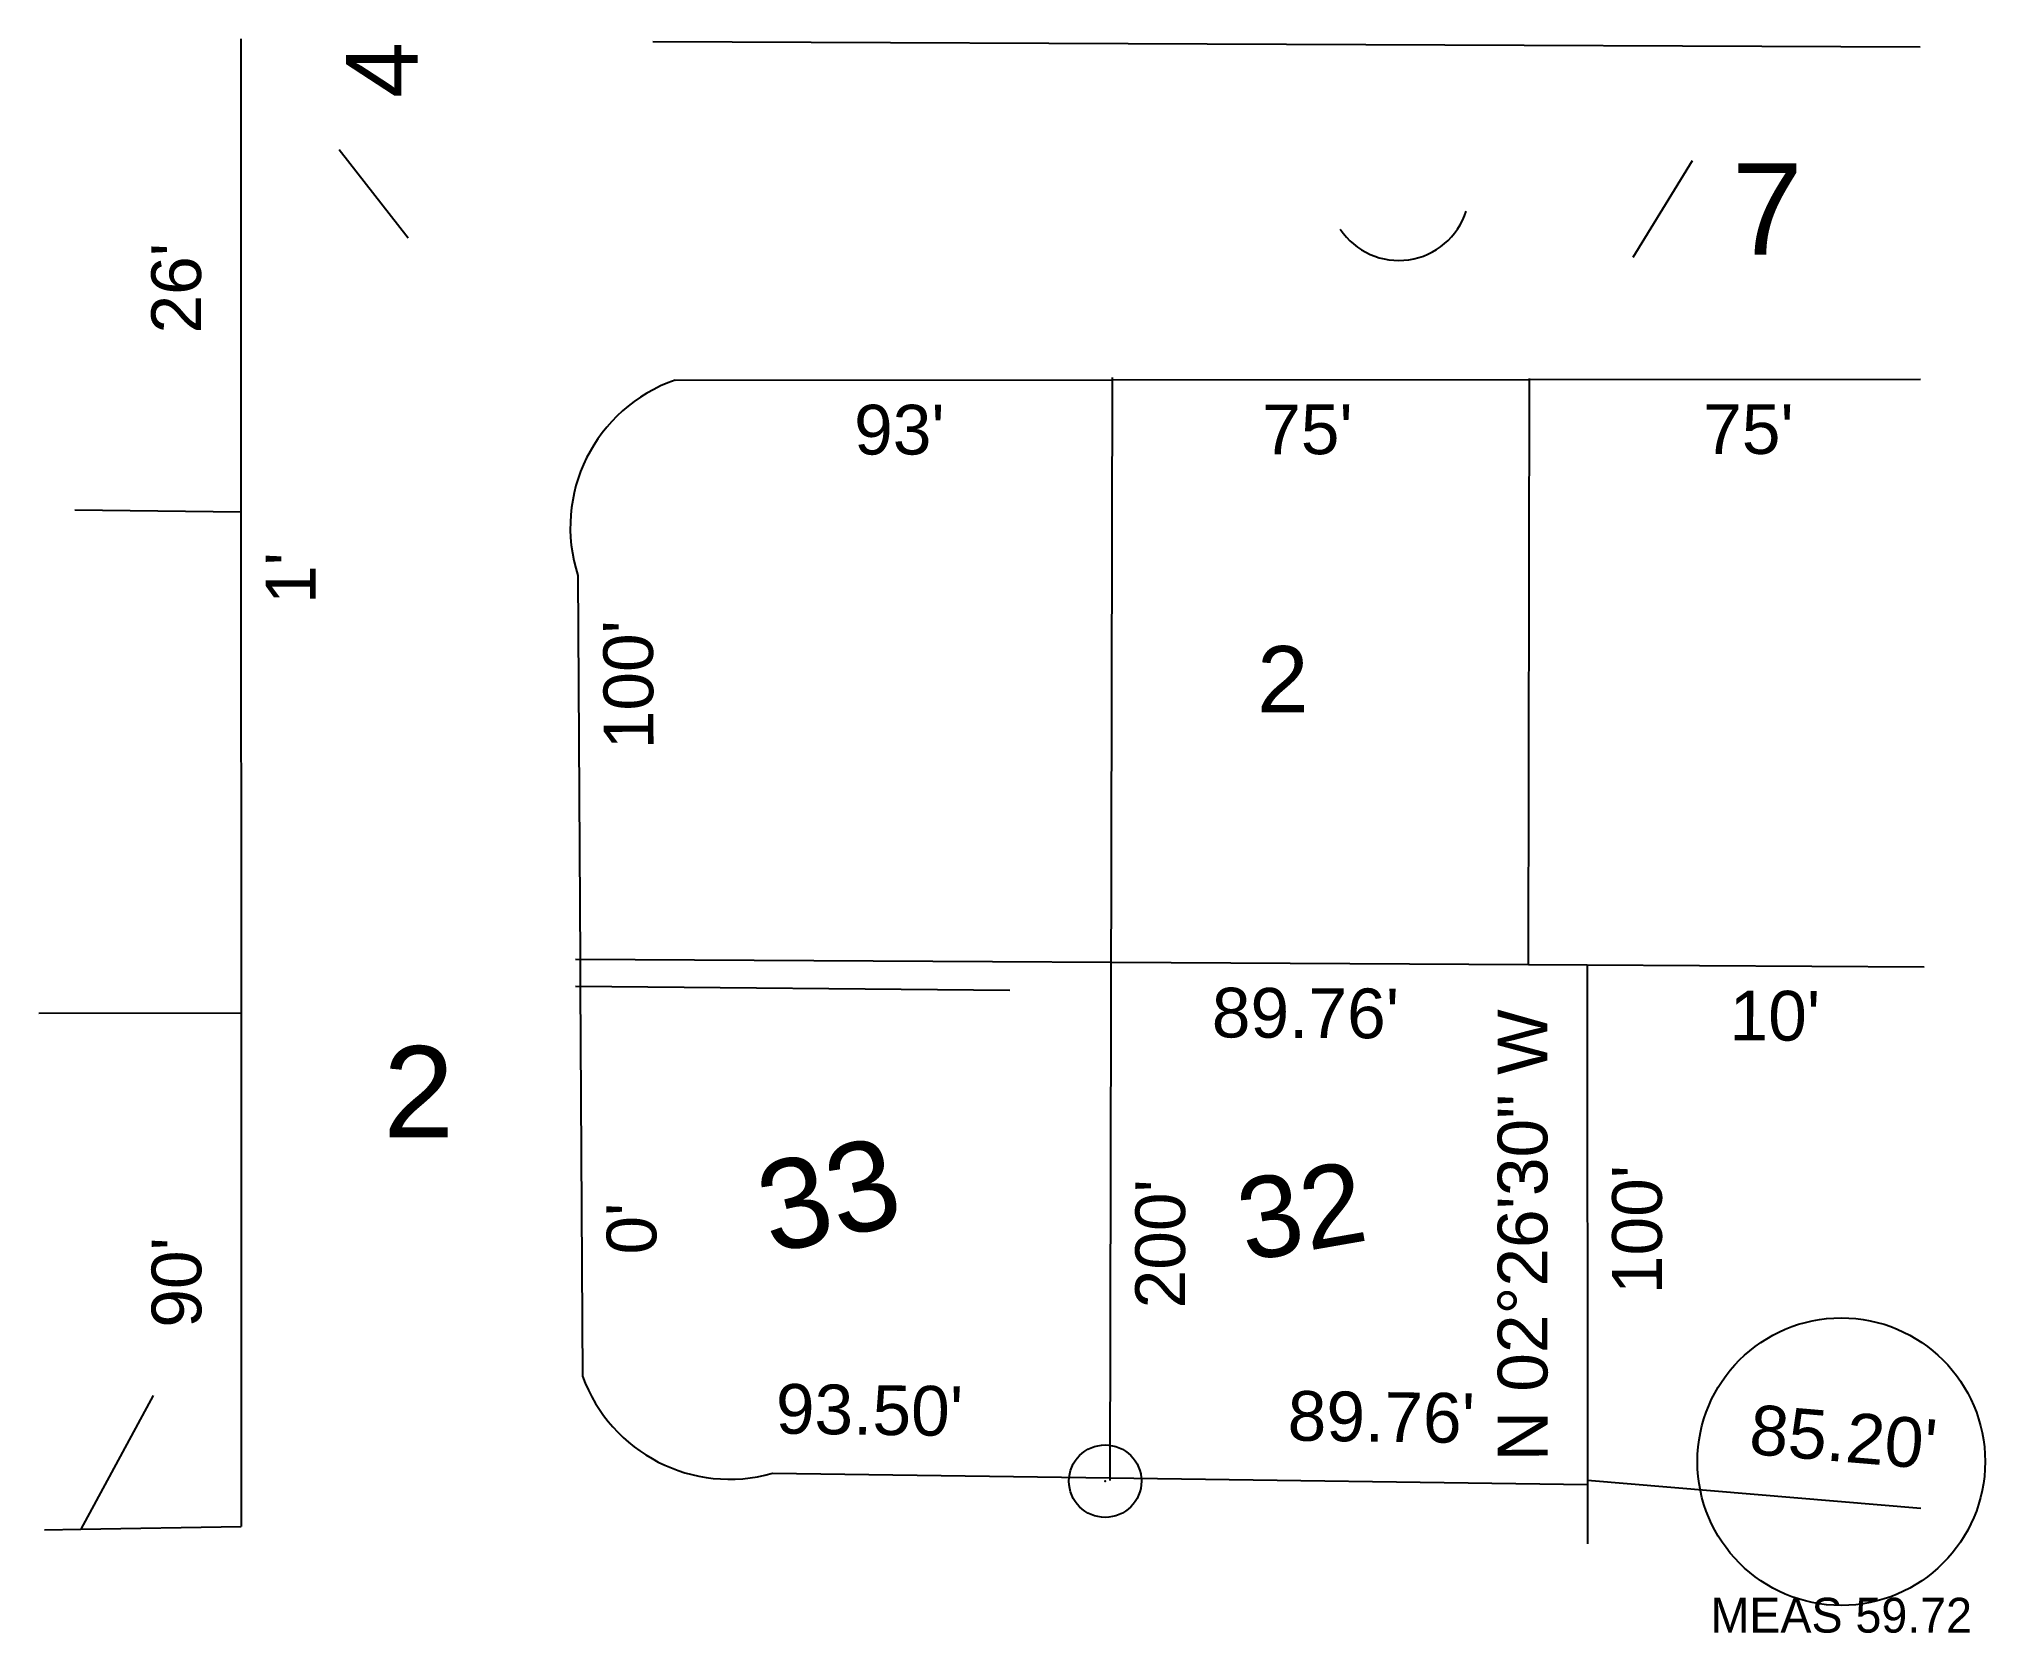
# Model space of a CAD drawing. Header units: feet. Extents: x 0 to 348, y -16 to 269.
import ezdxf
from ezdxf.enums import TextEntityAlignment as Align

# ---------------------------------------------------------------- set-up
doc = ezdxf.new("R2010")
doc.units = ezdxf.units.FT
doc.header["$MEASUREMENT"] = 0
for name, color, linetype in [('PLAT-CURVE', 4, 'CONTINUOUS'), ('PLAT-LINE', 7, 'CONTINUOUS'), ('PLAT-MON', 1, 'CONTINUOUS'), ('PLAT-QA', 1, 'CONTINUOUS'), ('PLAT-TEXT-BRG', 3, 'CONTINUOUS'), ('PLAT-TEXT-DIST', 2, 'CONTINUOUS'), ('PLAT-TEXT-LOTNO', 5, 'CONTINUOUS')]:
    doc.layers.add(name, color=color, linetype=linetype)
doc.styles.add('PLAT', font='arial.ttf')

msp = doc.modelspace()

# ---------------------------------------------------------------- linework, layer by layer
at = {"layer": 'PLAT-CURVE'}
for centre, radius, start, end in [((243.16, 242.18), 12.58, -146.2112, -17.3971), ((123.05, 181.93), 27.83, 109.0504, -161.9373), ((123.66, 39.83), 27.92, -160.1113, -74.1055)]:
    msp.add_arc(centre, radius, start, end, dxfattribs=at)
at = {"layer": 'PLAT-LINE'}
for p, q in [((36.38, 269.17), (36.4, 184.67)), ((109.95, 268.7), (336.28, 267.78)), ((53.95, 249.42), (66.27, 233.61)), ((295.52, 247.42), (284.93, 230.1)), ((191.99, 208.7), (191.58, 11.69)), ((266.34, 103.84), (266.52, 208.54)), ((113.97, 208.24), (191.99, 208.29)), ((191.99, 208.29), (266.52, 208.34)), ((266.52, 208.34), (336.29, 208.38)), ((6.74, 185.06), (36.4, 184.67)), ((36.4, 184.67), (36.43, 95.13)), ((96.59, 173.3), (96.98, 104.81)), ((96.13, 104.8), (266.34, 103.84)), ((96.98, 104.81), (97.01, 99.92)), ((266.34, 103.84), (276.78, 103.78)), ((276.78, 103.78), (336.97, 103.44)), ((276.78, 103.78), (276.83, 11.72)), ((173.7, 99.21), (96.16, 99.91)), ((97.01, 99.92), (97.41, 30.33)), ((36.43, 95.13), (0.34, 95.07)), ((36.43, 95.13), (36.45, 3.45)), ((20.76, 26.88), (7.85, 2.98)), ((131.31, 12.98), (191.59, 12.15)), ((191.59, 12.15), (276.83, 10.99)), ((276.83, 11.72), (276.84, 0.34)), ((276.83, 11.72), (336.35, 6.73)), ((1.34, 2.88), (7.85, 2.98)), ((7.85, 2.98), (36.45, 3.45))]:
    msp.add_line(p, q, dxfattribs=at)
at = {"layer": 'PLAT-MON'}
msp.add_circle((190.73, 11.56), 6.47, dxfattribs=at)
msp.add_point((190.73, 11.56), dxfattribs=at)
at = {"layer": 'PLAT-QA'}
msp.add_circle((322.17, 15.05), 25.68, dxfattribs=at)

# ---------------------------------------------------------------- texts
msp.add_text('MEAS 59.72', height=6.219, dxfattribs=at).set_placement((322.17, -9.27), align=Align.TOP_CENTER)
at = {"layer": 'PLAT-TEXT-BRG', "style": 'PLAT'}
msp.add_text('N 02%%d26\'30" W', height=8.8843, rotation=90.0317, dxfattribs=at).set_placement((272.36, 55.49), align=Align.BOTTOM_CENTER)
at = {"layer": 'PLAT-TEXT-DIST', "style": 'PLAT'}
for s, rotation, p in [("26'", 90.0159, (31.95, 224.64)), ("90'", 90.0159, (32, 47.06)), ("93.50'", 359.2173, (148.54, 17.18)), ("89.76'", 359.2173, (239.94, 15.93)), ("85.20'", 355.2016, (321.95, 12.39))]:
    msp.add_text(s, height=8.884, rotation=rotation, dxfattribs=at).set_placement(p, align=Align.BOTTOM_CENTER)
for s, rotation, p in [("93'", 0.0382, (153.98, 203.82)), ("75'", 0.0382, (226.84, 203.87)), ("75'", 0.0382, (305.59, 203.92)), ("1'", 90.0159, (40.85, 172.86)), ("100'", 90.3283, (101.14, 153.8)), ("89.76'", 359.6762, (226.51, 99.62)), ("10'", 359.6762, (310.33, 99.15)), ("100'", 90.0317, (281.25, 56.5)), ("200'", 89.8809, (196.11, 53.97)), ("0'", 90.3283, (101.7, 56.65))]:
    msp.add_text(s, height=8.884, rotation=rotation, dxfattribs=at).set_placement(p, align=Align.TOP_CENTER)
at = {"layer": 'PLAT-TEXT-LOTNO', "style": 'PLAT'}
for s, height, rotation, p in [('4', 12.82, 90, (61.56, 263.6)), ('33', 15.984, 13.556, (141.33, 62.74)), ('32', 14.491, 9.9252, (225.72, 59.86))]:
    msp.add_text(s, height=height, rotation=rotation, dxfattribs=at).set_placement(p, align=Align.MIDDLE_CENTER)
for s, height, p in [('7', 16.3, (308.97, 238.81)), ('2', 11.81, (222.45, 154.82)), ('2', 16.3, (68.14, 81.12))]:
    msp.add_text(s, height=height, dxfattribs=at).set_placement(p, align=Align.MIDDLE_CENTER)

doc.saveas('drawing.dxf')
